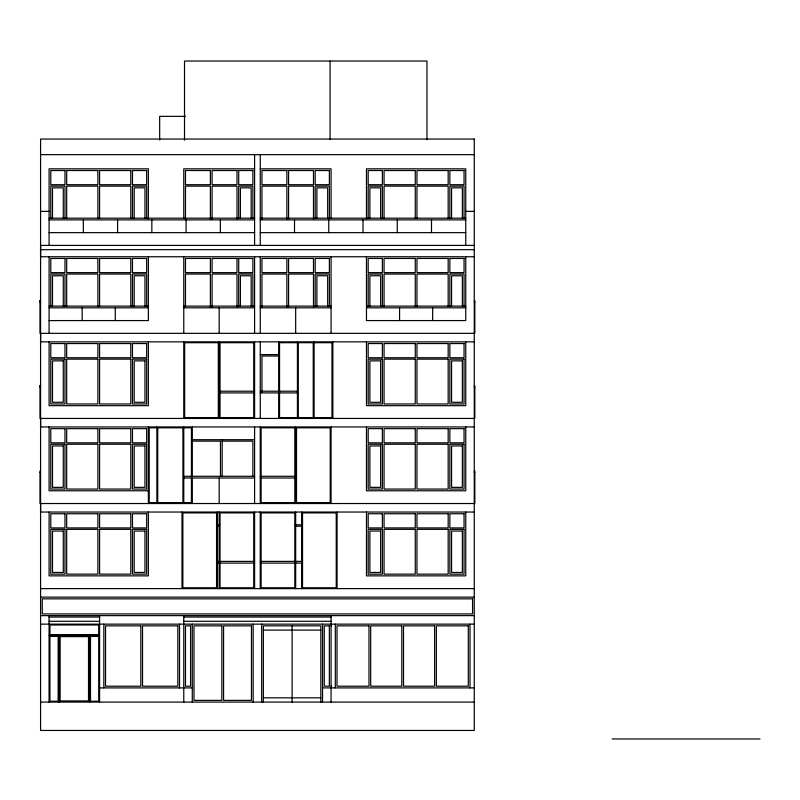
<?xml version="1.0" encoding="UTF-8"?>
<svg xmlns="http://www.w3.org/2000/svg" width="800" height="800" viewBox="0 0 800 800"><rect width="100%" height="100%" fill="white"/><g stroke="black" fill="none" stroke-linecap="round" stroke-linejoin="round"><path stroke-width="1.2" d="M40 385.82L40 387.24L40.57 387.24L40 387.24L40 385.82L40.57 385.82L40 385.82L40 418.44L474.83 418.44L474.83 385.82L474.26 385.82M40 300.73L40 302.14L40.57 302.14L40 302.14L40 300.73L40.57 300.72L40 300.72L40 333.34L474.83 333.34L474.83 300.72L474.26 300.72M40.58 333.34L40.57 341.85L474.26 341.85M40.58 418.44L40.57 426.95L474.26 426.95M40.58 503.53L40.57 512.04L474.25 512.04M185.5 116.35L159.67 116.35L159.67 139.93M40.58 154.65L474.26 154.65M254.59 168.83L183.77 168.83L183.77 218.24M260.26 168.83L331.07 168.83L331.07 218.24M40.58 211.38L49.09 211.38M465.75 211.38L474.26 211.38M49.09 218.18L254.59 218.18M260.26 218.18L465.75 218.18M49.09 219.88L254.59 219.88M260.26 219.88L465.75 219.88M49.09 232.65L254.59 232.65M260.26 232.65L465.75 232.65M474.26 245.41L40.58 245.41L40.57 256.76L474.26 256.76M40.58 249.67L474.26 249.67M474.26 302.14L474.83 302.14M49.09 306.11L148.37 306.11M183.77 306.11L254.59 306.11M260.26 306.11L331.07 306.11M366.48 306.11L465.75 306.11M49.09 307.81L148.37 307.81M183.77 307.81L254.59 307.81M260.26 307.81L331.07 307.81M366.48 307.81L465.75 307.81M49.09 320.58L148.37 320.58L148.37 256.76M260.26 354.62L278.97 354.62M279.17 356.03L261.96 356.03L261.96 392.13M474.26 387.24L474.83 387.24M219.8 391.21L254.59 391.21M260.26 391.21L297.53 391.21M219.18 392.91L254.59 392.91M260.26 392.91L297.53 392.91M191.69 439.71L254.59 439.71M192.19 441.13L220.46 441.13L220.46 475.98M222.16 441.13L252.88 441.13L252.88 475.98M40.58 470.91L40 470.91L40 503.53L474.83 503.53L474.83 470.91L474.26 470.91M40 472.33L40.58 472.33M474.26 472.33L474.83 472.33M183.77 476.3L254.59 476.3M260.26 476.3L295.04 476.3M183.77 478L254.59 478M260.26 478L295.04 478M148.37 490.77L49.09 490.77L49.09 426.95M217.28 524.8L219.72 524.8M295.12 524.8L302.44 524.8M216.77 526.22L219.23 526.22M295.62 526.22L301.76 526.22M217.32 561.39L254.59 561.39M260.26 561.39L302.5 561.39M216.74 563.1L254.59 563.1M260.26 563.1L302.5 563.1M40.58 588.62L474.26 588.62M40.58 597.13L474.26 597.13M40.58 615.63L474.26 615.63M49.08 617.05L99.58 617.05M183.77 617.05L331.06 617.05M49.08 621.3L99.58 621.3M183.77 621.3L331.06 621.3M40.58 624.14L474.26 624.14M331.06 625.84L331.62 625.84M263.37 630.09L320.84 630.09M49.08 635.48L99.58 635.48M331.06 686.2L331.62 686.2M99.58 687.9L192.28 687.9M322.55 687.9L474.26 687.9M263.37 697.83L320.84 697.83M40.58 702.08L474.26 702.08M612.15 738.96L760 738.96M470.01 624.14L470.01 687.9M465.75 245.41L465.75 168.83L366.48 168.83L366.48 219.15M465.75 256.76L465.75 320.58L366.48 320.58L366.48 256.76M465.75 341.85L465.75 405.67L366.48 405.67L366.48 341.85M465.75 426.95L465.75 490.77L366.48 490.77L366.48 426.95M465.75 512.04L465.75 575.86L366.48 575.86L366.48 512.04M464.05 218.5L464.05 186.13L449.87 186.13L449.87 218.5M464.05 306.43L464.05 274.06L449.87 274.06L449.87 306.43M462.35 218.28L462.35 187.83L451.57 187.83L451.57 218.28M462.35 306.21L462.35 275.76L451.57 275.76L451.57 306.21M448.17 218.5L448.17 186.13L416.97 186.13L416.97 218.5M448.17 306.43L448.17 274.06L416.97 274.06L416.97 306.43M432.66 307.81L432.66 320.58M431.5 219.88L431.5 232.65M426.97 139.67L426.97 61.04L184.51 61.04L184.51 140.17M415.26 218.5L415.26 186.13L384.06 186.13L384.06 218.5M415.26 306.43L415.26 274.06L384.06 274.06L384.06 306.43M399.57 307.81L399.57 320.58M397.26 219.88L397.26 232.65M382.36 218.5L382.36 186.13L368.18 186.13L368.18 218.5M382.36 306.43L382.36 274.06L368.18 274.06L368.18 306.43M380.66 218.28L380.66 187.83L369.88 187.83L369.88 218.28M380.66 306.21L380.66 275.76L369.88 275.76L369.88 306.21M363.01 219.88L363.01 232.65M337.09 512.04L337.09 588.62M335.31 624.14L335.31 687.9M332.84 341.85L332.84 418.44M331.07 256.76L331.07 333.34M331.07 426.95L331.07 503.53M331.06 615.63L331.06 702.08M330.09 61.04L330.09 139.52M329.37 218.5L329.37 186.13L315.19 186.13L315.19 218.5M329.37 306.43L329.37 274.06L315.19 274.06L315.19 306.43M328.76 219.88L328.76 232.65M327.67 218.28L327.67 187.83L316.89 187.83L316.89 218.28M327.67 306.21L327.67 275.76L316.89 275.76L316.89 306.21M322.55 624.14L322.55 702.08M320.84 702.08L320.84 625.84L263.37 625.84L263.37 702.08M314.1 341.85L314.1 418.44M313.49 219.21L313.49 186.13L288.57 186.13L288.57 219.21M313.49 307.14L313.49 274.06L288.57 274.06L288.57 307.14M313.25 342.7L313.25 417.59M301.68 512.04L301.68 588.62M298.28 342.7L298.28 417.59M297.43 341.85L297.43 418.44M295.67 307.81L295.67 333.34M295.67 426.95L295.67 503.53M295.67 512.04L295.67 588.62M294.51 219.88L294.51 232.65M292.11 625.84L292.11 702.08M286.87 219.21L286.87 186.13L261.96 186.13L261.96 219.21M286.87 307.14L286.87 274.06L261.96 274.06L261.96 307.14M278.7 341.85L278.7 418.44M261.67 624.14L261.67 702.08M260.26 154.65L260.26 245.41M260.26 256.76L260.26 333.34M260.26 341.85L260.26 418.44M260.26 426.95L260.26 503.53M260.26 512.04L260.26 588.62M254.59 154.65L254.59 245.41M254.59 256.76L254.59 333.34M254.59 341.85L254.59 418.44M254.59 426.95L254.59 503.53M254.59 512.04L254.59 588.62M253.16 624.14L253.16 702.08M252.88 218.5L252.88 186.13L238.7 186.13L238.7 218.5M252.88 306.43L252.88 274.06L238.7 274.06L238.7 306.43M251.18 218.28L251.18 187.83L240.4 187.83L240.4 218.28M251.18 306.21L251.18 275.76L240.4 275.76L240.4 306.21M237 219.21L237 186.13L212.09 186.13L212.09 219.21M237 307.14L237 274.06L212.09 274.06L212.09 307.14M222.16 439.71L222.16 476.53M220.34 219.88L220.34 232.65M219.18 307.81L219.18 333.34M219.18 341.85L219.18 418.44M219.18 478L219.18 503.53M219.18 512.04L219.18 588.62M217.42 512.04L217.42 588.62M210.39 219.21L210.39 186.13L185.48 186.13L185.48 219.21M210.39 307.14L210.39 274.06L185.48 274.06L185.48 307.14M192.28 426.95L192.28 503.53M192.28 624.14L192.28 702.08M186.09 219.88L186.09 232.65M183.77 256.76L183.77 333.34M183.77 341.85L183.77 418.44M183.77 426.95L183.77 503.53M183.77 615.63L183.77 702.08M182.92 427.8L182.92 502.68M182.01 512.04L182.01 588.62M179.52 624.14L179.52 687.9M157.73 427.8L157.73 502.68M156.88 426.95L156.88 503.53M151.84 219.88L151.84 232.65M148.37 219.15L148.37 168.83L49.09 168.83L49.09 245.41M148.37 341.85L148.37 405.67L49.09 405.67L49.09 341.85M148.37 426.95L148.37 503.53M148.37 512.04L148.37 575.86L49.09 575.86L49.09 512.04M146.67 218.5L146.67 186.13L132.48 186.13L132.48 218.5M146.67 306.43L146.67 274.06L132.48 274.06L132.48 306.43M144.96 218.28L144.96 187.83L134.19 187.83L134.19 218.28M144.96 306.21L144.96 275.76L134.19 275.76L134.19 306.21M130.78 218.5L130.78 186.13L99.58 186.13L99.58 218.5M130.78 306.43L130.78 274.06L99.58 274.06L99.58 306.43M117.59 219.88L117.59 232.65M115.28 307.81L115.28 320.58M103.84 624.14L103.84 687.9M99.58 615.63L99.58 702.08M97.88 218.5L97.88 186.13L66.68 186.13L66.68 218.5M97.88 306.43L97.88 274.06L66.68 274.06L66.68 306.43M89.65 635.48L89.65 702.08M83.34 219.88L83.34 232.65M82.18 307.81L82.18 320.58M64.98 218.5L64.98 186.13L50.79 186.13L50.79 218.5M64.98 306.43L64.98 274.06L50.79 274.06L50.79 306.43M63.27 218.28L63.27 187.83L52.5 187.83L52.5 218.28M63.27 306.21L63.27 275.76L52.5 275.76L52.5 306.21M59 635.48L59 702.08M49.09 256.76L49.09 333.34M49.08 615.63L49.08 702.08M474.26 139.05L40.58 139.05L40.58 730.45L474.26 730.45L474.26 139.05M64.98 170.53L50.79 170.53L50.79 184.71L64.98 184.71L64.98 170.53M97.88 170.53L66.68 170.53L66.68 184.71L97.88 184.71L97.88 170.53M130.78 170.53L99.58 170.53L99.58 184.71L130.78 184.71L130.78 170.53M146.67 170.53L132.48 170.53L132.48 184.71L146.67 184.71L146.67 170.53M210.39 170.53L185.48 170.53L185.48 184.71L210.39 184.71L210.39 170.53M237 170.53L212.09 170.53L212.09 184.71L237 184.71L237 170.53M252.88 170.53L238.7 170.53L238.7 184.71L252.88 184.71L252.88 170.53M286.87 170.53L261.96 170.53L261.96 184.71L286.87 184.71L286.87 170.53M313.49 170.53L288.57 170.53L288.57 184.71L313.49 184.71L313.49 170.53M329.37 170.53L315.19 170.53L315.19 184.71L329.37 184.71L329.37 170.53M382.36 170.53L368.18 170.53L368.18 184.71L382.36 184.71L382.36 170.53M415.26 170.53L384.06 170.53L384.06 184.71L415.26 184.71L415.26 170.53M448.17 170.53L416.97 170.53L416.97 184.71L448.17 184.71L448.17 170.53M464.05 170.53L449.87 170.53L449.87 184.71L464.05 184.71L464.05 170.53M64.98 258.46L50.79 258.46L50.79 272.64L64.98 272.64L64.98 258.46M97.88 258.46L66.68 258.46L66.68 272.64L97.88 272.64L97.88 258.46M130.78 258.46L99.58 258.46L99.58 272.64L130.78 272.64L130.78 258.46M146.67 258.46L132.48 258.46L132.48 272.64L146.67 272.64L146.67 258.46M210.39 258.46L185.48 258.46L185.48 272.64L210.39 272.64L210.39 258.46M237 258.46L212.09 258.46L212.09 272.64L237 272.64L237 258.46M252.88 258.46L238.7 258.46L238.7 272.64L252.88 272.64L252.88 258.46M286.87 258.46L261.96 258.46L261.96 272.64L286.87 272.64L286.87 258.46M313.49 258.46L288.57 258.46L288.57 272.64L313.49 272.64L313.49 258.46M329.37 258.46L315.19 258.46L315.19 272.64L329.37 272.64L329.37 258.46M382.36 258.46L368.18 258.46L368.18 272.64L382.36 272.64L382.36 258.46M415.26 258.46L384.06 258.46L384.06 272.64L415.26 272.64L415.26 258.46M448.17 258.46L416.97 258.46L416.97 272.64L448.17 272.64L448.17 258.46M464.05 258.46L449.87 258.46L449.87 272.64L464.05 272.64L464.05 258.46M218.33 342.7L184.63 342.7L184.63 417.59L218.33 417.59L218.33 342.7M253.74 342.7L220.03 342.7L220.03 417.59L253.74 417.59L253.74 342.7M331.99 342.7L279.55 342.7L279.55 417.59L331.99 417.59L331.99 342.7M64.98 343.55L50.79 343.55L50.79 357.74L64.98 357.74L64.98 343.55M97.88 343.55L66.68 343.55L66.68 357.74L97.88 357.74L97.88 343.55M130.78 343.55L99.58 343.55L99.58 357.74L130.78 357.74L130.78 343.55M146.67 343.55L132.48 343.55L132.48 357.74L146.67 357.74L146.67 343.55M382.36 343.55L368.18 343.55L368.18 357.74L382.36 357.74L382.36 343.55M415.26 343.55L384.06 343.55L384.06 357.74L415.26 357.74L415.26 343.55M448.17 343.55L416.97 343.55L416.97 357.74L448.17 357.74L448.17 343.55M464.05 343.55L449.87 343.55L449.87 357.74L464.05 357.74L464.05 343.55M64.98 359.15L50.79 359.15L50.79 403.97L64.98 403.97L64.98 359.15M97.88 359.15L66.68 359.15L66.68 403.97L97.88 403.97L97.88 359.15M130.78 359.15L99.58 359.15L99.58 403.97L130.78 403.97L130.78 359.15M146.67 359.15L132.48 359.15L132.48 403.97L146.67 403.97L146.67 359.15M382.36 359.15L368.18 359.15L368.18 403.97L382.36 403.97L382.36 359.15M415.26 359.15L384.06 359.15L384.06 403.97L415.26 403.97L415.26 359.15M448.17 359.15L416.97 359.15L416.97 403.97L448.17 403.97L448.17 359.15M464.05 359.15L449.87 359.15L449.87 403.97L464.05 403.97L464.05 359.15M63.27 360.86L52.5 360.86L52.5 402.27L63.27 402.27L63.27 360.86M144.96 360.86L134.19 360.86L134.19 402.27L144.96 402.27L144.96 360.86M380.66 360.86L369.88 360.86L369.88 402.27L380.66 402.27L380.66 360.86M462.35 360.86L451.57 360.86L451.57 402.27L462.35 402.27L462.35 360.86M191.43 427.8L149.22 427.8L149.22 502.68L191.43 502.68L191.43 427.8M294.81 427.8L261.11 427.8L261.11 502.68L294.81 502.68L294.81 427.8M330.22 427.8L296.52 427.8L296.52 502.68L330.22 502.68L330.22 427.8M64.98 428.65L50.79 428.65L50.79 442.83L64.98 442.83L64.98 428.65M97.88 428.65L66.68 428.65L66.68 442.83L97.88 442.83L97.88 428.65M130.78 428.65L99.58 428.65L99.58 442.83L130.78 442.83L130.78 428.65M146.67 428.65L132.48 428.65L132.48 442.83L146.67 442.83L146.67 428.65M382.36 428.65L368.18 428.65L368.18 442.83L382.36 442.83L382.36 428.65M415.26 428.65L384.06 428.65L384.06 442.83L415.26 442.83L415.26 428.65M448.17 428.65L416.97 428.65L416.97 442.83L448.17 442.83L448.17 428.65M464.05 428.65L449.87 428.65L449.87 442.83L464.05 442.83L464.05 428.65M64.98 444.25L50.79 444.25L50.79 489.06L64.98 489.06L64.98 444.25M97.88 444.25L66.68 444.25L66.68 489.06L97.88 489.06L97.88 444.25M130.78 444.25L99.58 444.25L99.58 489.06L130.78 489.06L130.78 444.25M146.67 444.25L132.48 444.25L132.48 489.06L146.67 489.06L146.67 444.25M382.36 444.25L368.18 444.25L368.18 489.06L382.36 489.06L382.36 444.25M415.26 444.25L384.06 444.25L384.06 489.06L415.26 489.06L415.26 444.25M448.17 444.25L416.97 444.25L416.97 489.06L448.17 489.06L448.17 444.25M464.05 444.25L449.87 444.25L449.87 489.06L464.05 489.06L464.05 444.25M63.27 445.95L52.5 445.95L52.5 487.36L63.27 487.36L63.27 445.95M144.96 445.95L134.19 445.95L134.19 487.36L144.96 487.36L144.96 445.95M380.66 445.95L369.88 445.95L369.88 487.36L380.66 487.36L380.66 445.95M462.35 445.95L451.57 445.95L451.57 487.36L462.35 487.36L462.35 445.95M216.56 512.89L182.86 512.89L182.86 587.77L216.56 587.77L216.56 512.89M253.74 512.89L220.03 512.89L220.03 587.77L253.74 587.77L253.74 512.89M294.81 512.89L261.11 512.89L261.11 587.77L294.81 587.77L294.81 512.89M336.24 512.89L302.54 512.89L302.54 587.77L336.24 587.77L336.24 512.89M64.98 513.74L50.79 513.74L50.79 527.92L64.98 527.92L64.98 513.74M97.88 513.74L66.68 513.74L66.68 527.92L97.88 527.92L97.88 513.74M130.78 513.74L99.58 513.74L99.58 527.92L130.78 527.92L130.78 513.74M146.67 513.74L132.48 513.74L132.48 527.92L146.67 527.92L146.67 513.74M382.36 513.74L368.18 513.74L368.18 527.92L382.36 527.92L382.36 513.74M415.26 513.74L384.06 513.74L384.06 527.92L415.26 527.92L415.26 513.74M448.17 513.74L416.97 513.74L416.97 527.92L448.17 527.92L448.17 513.74M464.05 513.74L449.87 513.74L449.87 527.92L464.05 527.92L464.05 513.74M64.98 529.34L50.79 529.34L50.79 574.16L64.98 574.16L64.98 529.34M97.88 529.34L66.68 529.34L66.68 574.16L97.88 574.16L97.88 529.34M130.78 529.34L99.58 529.34L99.58 574.16L130.78 574.16L130.78 529.34M146.67 529.34L132.48 529.34L132.48 574.16L146.67 574.16L146.67 529.34M382.36 529.34L368.18 529.34L368.18 574.16L382.36 574.16L382.36 529.34M415.26 529.34L384.06 529.34L384.06 574.16L415.26 574.16L415.26 529.34M448.17 529.34L416.97 529.34L416.97 574.16L448.17 574.16L448.17 529.34M464.05 529.34L449.87 529.34L449.87 574.16L464.05 574.16L464.05 529.34M63.27 531.04L52.5 531.04L52.5 572.46L63.27 572.46L63.27 531.04M144.96 531.04L134.19 531.04L134.19 572.46L144.96 572.46L144.96 531.04M380.66 531.04L369.88 531.04L369.88 572.46L380.66 572.46L380.66 531.04M462.35 531.04L451.57 531.04L451.57 572.46L462.35 572.46L462.35 531.04M472.56 598.84L42.27 598.84L42.27 613.93L472.56 613.93L472.56 598.84M98.73 624.99L49.93 624.99L49.93 634.63L98.73 634.63L98.73 624.99M140.83 625.84L105.54 625.84L105.54 686.2L140.83 686.2L140.83 625.84M177.82 625.84L142.53 625.84L142.53 686.2L177.82 686.2L177.82 625.84M190.58 625.84L185.48 625.84L185.48 686.2L190.58 686.2L190.58 625.84M221.87 625.84L193.99 625.84L193.99 700.38L221.87 700.38L221.87 625.84M251.46 625.84L223.57 625.84L223.57 700.38L251.46 700.38L251.46 625.84M329.35 625.84L324.25 625.84L324.25 686.2L329.35 686.2L329.35 625.84M368.98 625.84L337.01 625.84L337.01 686.2L368.98 686.2L368.98 625.84M401.81 625.84L370.69 625.84L370.69 686.2L401.81 686.2L401.81 625.84M434.63 625.84L403.51 625.84L403.51 686.2L434.63 686.2L434.63 625.84M468.31 625.84L436.33 625.84L436.33 686.2L468.31 686.2L468.31 625.84M58.15 636.33L49.93 636.33L49.93 701.23L58.15 701.23L58.15 636.33M98.73 636.33L90.5 636.33L90.5 701.23L98.73 701.23L98.73 636.33M88.52 636.62L60.14 636.62L60.14 700.95L88.52 700.95L88.52 636.62"/></g></svg>
